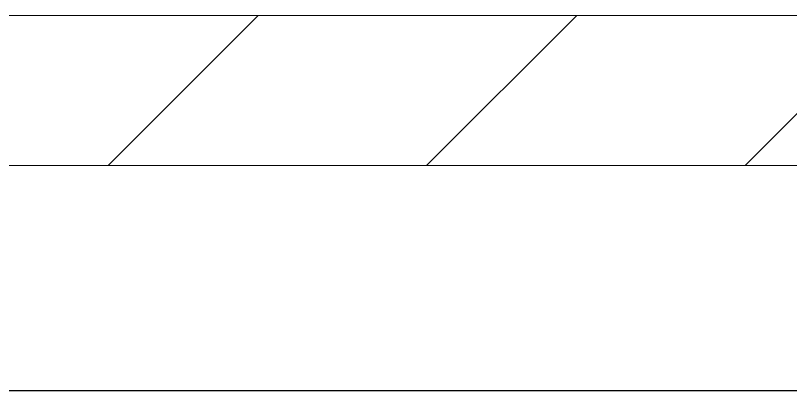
# Model space of a CAD drawing. Header units: millimetres. Extents: x -4000 to 187956, y -58990 to 162485.
# Drawn here: x 154967 to 156000, y 5450 to 5950 of the extents above; entities that cross this region are included whole.
import ezdxf

# ---------------------------------------------------------------- set-up
doc = ezdxf.new("R2010")
doc.units = ezdxf.units.MM
doc.linetypes.add('Grid Line', pattern=[2222.5, 1270, -317.5, 317.5, -317.5])
doc.linetypes.add('Grid Line 12_5mm', pattern=[2150, 1250, -300, 300, -300])
for name, color, linetype, lineweight in [('A-WALL', 113, 'Continuous', 13), ('A-WALL-PATT', 111, 'Continuous', 13), ('S-GRID', 1, 'Continuous', 30)]:
    doc.layers.add(name, color=color, linetype=linetype, lineweight=lineweight)

# ---------------------------------------------------------------- blocks, each defined once
blk = doc.blocks.new('CMF2_NHAXUONG_A_rvt-1-FFS - TANG 1')
at = {"layer": 'A-WALL-PATT', "lineweight": 9}
h = blk.add_hatch(dxfattribs=at)
h.set_pattern_fill('FP_12', color=250, style=0, pattern_type=2)
h.set_pattern_definition([(45, (0, 0), (-212.13203, 212.13203), [])])
h.paths.add_polyline_path([(158049.5, 5749.9), (158049.5, 5949.9), (153499.9, 5949.9), (153499.9, 5749.9), (157013.4, 5749.9)])
at = {"layer": 'A-WALL', "color": 50, "lineweight": 15}
for p, q in [((158049.5, 5949.9), (153499.9, 5949.9)), ((153499.9, 5749.9), (155999.9, 5749.9))]:
    blk.add_line(p, q, dxfattribs=at)
at = {"layer": 'A-WALL', "color": 35, "lineweight": 15}
for p, q in [((158049.5, 5949.9), (153499.9, 5949.9)), ((153499.9, 5749.9), (155999.9, 5749.9))]:
    blk.add_line(p, q, dxfattribs=at)
at = {"layer": 'A-WALL', "color": 53, "lineweight": 15}
blk.add_line((155999.9, 5749.9), (156099.9, 5749.9), dxfattribs=at)
at = {"layer": 'S-GRID', "linetype": 'Grid Line 12_5mm', "lineweight": 9}
blk.add_line((-824.3, 5450), (183641.1, 5450), dxfattribs=at)

msp = doc.modelspace()

# ---------------------------------------------------------------- block references
at = {"lineweight": 5}
msp.add_blockref('CMF2_NHAXUONG_A_rvt-1-FFS - TANG 1', (0, 0), dxfattribs=at)

# ---------------------------------------------------------------- next in the draw order: linework, layer by layer
at = {"layer": 'S-GRID', "linetype": 'Grid Line'}
msp.add_line((-824.3, 5450), (183641.1, 5450), dxfattribs=at)

doc.saveas('drawing.dxf')
